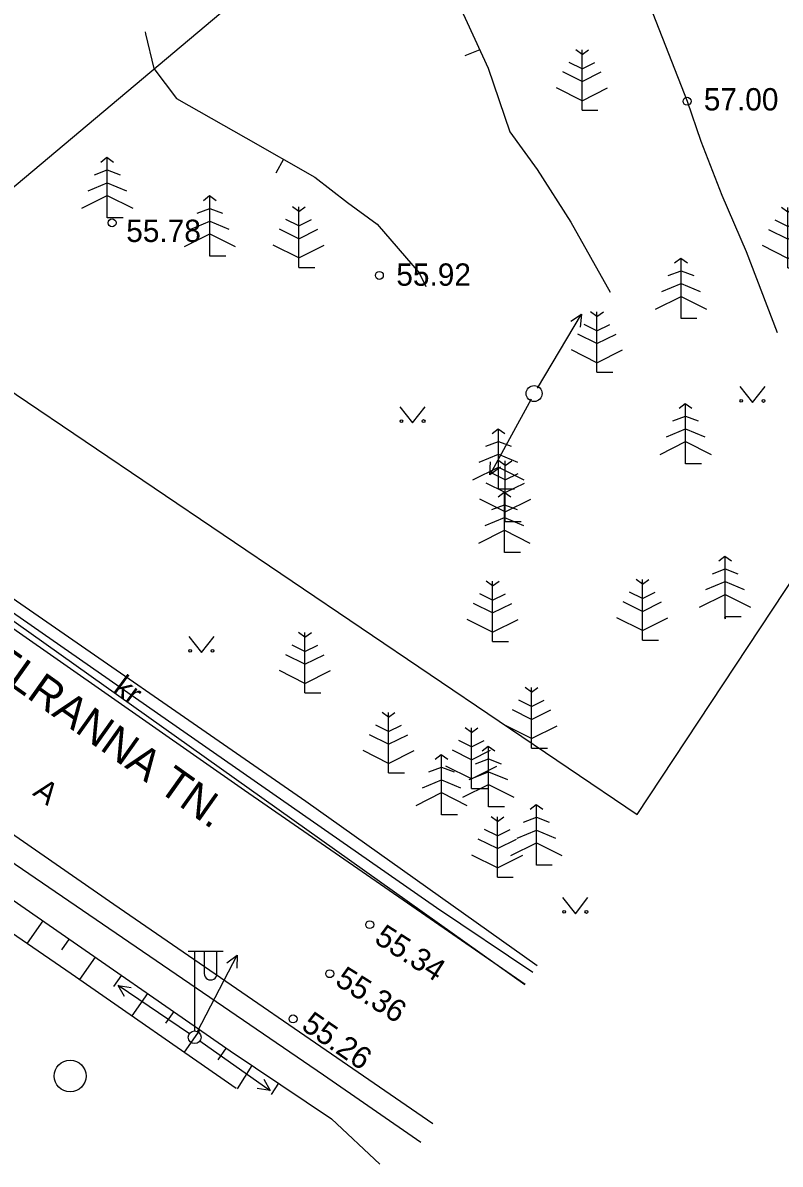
# Model space of a CAD drawing. Extents: x 641398 to 641602, y 6456882 to 6457080.
# Drawn here: x 641470.55 to 641494.38, y 6456882.13 to 6456918.05 of the extents above; entities that cross this region are included whole.
import ezdxf

# ---------------------------------------------------------------- set-up
doc = ezdxf.new("R2010")
doc.units = 0
for name, color, linetype in [('10_puud', 7, 'Continuous'), ('12_mppost', 7, 'Continuous'), ('17_sidekan', 7, 'Continuous'), ('21_mpkaabel', 7, 'Continuous'), ('22_sikaabel', 7, 'Continuous'), ('30_teed', 7, 'Continuous'), ('31_reljeef', 7, 'Continuous'), ('40_kruntpi', 7, 'Continuous'), ('41_kolvikp', 7, 'Continuous'), ('42_jarsak', 7, 'Continuous'), ('58_tnnimi', 7, 'Continuous'), ('59_vkorgus', 7, 'Continuous'), ('Default', 7, 'Continuous')]:
    doc.layers.add(name, color=color, linetype=linetype)

# ---------------------------------------------------------------- blocks, each defined once
blk = doc.blocks.new('PP')
at = {"layer": 'Default'}
blk.add_circle((0, 0), 0.25, dxfattribs=at)
blk = doc.blocks.new('LP1')
at = {"layer": 'Default'}
for points in [[(-0.2, 2.7), (0.9, 2.7)], [(0, 2.7), (0, 0.2)], [(0.3, 2.7), (0.3, 2), (0.3, 2)], [(0.7, 2), (0.7, 2), (0.7, 2.7)]]:
    blk.add_lwpolyline(points, dxfattribs=at)
blk.add_circle((0, 0), 0.2, dxfattribs=at)
blk.add_arc((0.5, 2), 0.2, 179.9393, 0.0607, dxfattribs=at)
blk = doc.blocks.new('BM')
at = {"layer": 'Default'}
for p, q in [((0, 1.75), (-0.2, 1.9)), ((0, 0), (0, 1.9)), ((0, 1.75), (0.2, 1.9)), ((0, 1.3), (-0.4, 1.5)), ((0, 1.3), (0.4, 1.5)), ((0, 0.9), (-0.6, 1.2)), ((0, 0.9), (0.6, 1.2)), ((0, 0.3), (-0.8, 0.7)), ((0, 0.3), (0.8, 0.7)), ((0, 0), (0.5, 0))]:
    blk.add_line(p, q, dxfattribs=at)
blk = doc.blocks.new('BD')
at = {"layer": 'Default'}
for points in [[(-0.2, 1.75), (-0.01, 1.9), (0.2, 1.75)], [(0.5, 0), (0, 0), (0, 1.9)], [(-0.4, 1.35), (0, 1.5), (0.4, 1.35)], [(-0.6, 0.85), (0, 1.1), (0.6, 0.85)], [(-0.8, 0.3), (0, 0.7), (0.8, 0.3)]]:
    blk.add_lwpolyline(points, dxfattribs=at)
blk = doc.blocks.new('METS')
at = {"layer": '41_kolvikp'}
blk.add_circle((0, 0), 0.5, dxfattribs=at)
blk = doc.blocks.new('mnool')
at = {"layer": 'Default'}
for points in [[(0.2, 0), (2.9, 0)], [(2.53593, 0.17613), (2.9, 0), (2.53075, -0.17623)]]:
    blk.add_lwpolyline(points, dxfattribs=at)
blk = doc.blocks.new('tila')
at = {"layer": 'Default'}
blk.add_lwpolyline([(0, 0), (0.5, 0)], dxfattribs=at)
blk = doc.blocks.new('muru')
at = {"layer": 'Default'}
for p, q in [((-0.403, 0.50528), (0, 0)), ((0, 0), (0.397, 0.50528))]:
    blk.add_line(p, q, dxfattribs=at)
for centre, radius in [((-0.353, 0.05528), 0.0428), ((0.347, 0.05528), 0.04522)]:
    blk.add_circle(centre, radius, dxfattribs=at)

msp = doc.modelspace()

# ---------------------------------------------------------------- linework, layer by layer
at = {"layer": '17_sidekan'}
msp.add_lwpolyline([(641423.506, 6456932.042), (641483.562, 6456890.208), (641486.598, 6456888.173)], dxfattribs=at)
at = {"layer": '21_mpkaabel'}
msp.add_lwpolyline([(641499.263, 6456937.245), (641499.263, 6456937.245), (641456.522, 6456901.34), (641430.66, 6456919.076), (641423.597, 6456920.655), (641408.022, 6456916.03)], dxfattribs=at)
at = {"layer": '22_sikaabel'}
msp.add_lwpolyline([(641423.128, 6456939.24), (641425.526, 6456931.618), (641426.32, 6456929.731), (641431.303, 6456925.965), (641444.519, 6456917.037), (641458.854, 6456906.952), (641477.526, 6456893.898), (641486.353, 6456887.802)], dxfattribs=at)
at = {"layer": '30_teed'}
for points in [[(641421.419, 6456978.393), (641421.237, 6456968.784), (641420.963, 6456960.122), (641420.611, 6456949.031), (641420.649, 6456934.801), (641421.806, 6456933.496), (641437.441, 6456922.557), (641486.343, 6456887.788)], [(641503.35, 6456951.313), (641495.39, 6456945.437), (641488.817, 6456940.91), (641485.797, 6456938.007), (641478.632, 6456931.218), (641473.439, 6456926.048), (641469.443, 6456922.717), (641465.524, 6456919.278), (641464.39, 6456918.375), (641462.904, 6456917.09), (641461.445, 6456915.847), (641459.647, 6456913.146), (641458.802, 6456910.35), (641458.493, 6456908.233), (641469.109, 6456900.704), (641479.456, 6456893.553), (641486.735, 6456888.38)], [(641418.415, 6456912.245), (641418.569, 6456919.896), (641419.055, 6456921.106), (641419.714, 6456922.016), (641420.735, 6456922.606), (641422.169, 6456923.035), (641423.382, 6456923.016), (641424.82, 6456922.887), (641426.592, 6456922.374), (641428.51, 6456921.497), (641430.314, 6456920.458), (641433.658, 6456918.115), (641445.344, 6456909.907), (641452.817, 6456904.586), (641473.412, 6456890.315), (641483.451, 6456883.411)], [(641424.943, 6456909.933), (641424.815, 6456913.136), (641425.191, 6456914.748), (641425.816, 6456916.138), (641426.954, 6456916.883), (641428.079, 6456917.29), (641429.488, 6456917.478), (641430.771, 6456917.522), (641432.554, 6456917.124), (641434.999, 6456915.854), (641439.482, 6456912.781), (641447.64, 6456906.911), (641459.132, 6456899.197), (641480.008, 6456884.945), (641483.067, 6456882.829)]]:
    msp.add_lwpolyline(points, dxfattribs=at)
at = {"layer": '31_reljeef'}
for points in [[(641485.359, 6456927.385), (641486.059, 6456926.46), (641486.884, 6456924.983), (641488.047, 6456922.77), (641489.209, 6456920.557), (641490.372, 6456918.344), (641491.45, 6456915.579), (641491.88, 6456914.322), (641492.549, 6456912.628), (641493.307, 6456910.846), (641494.288, 6456908.306)], [(641480.451, 6456923.716), (641480.583, 6456923.6), (641482.717, 6456921.527), (641483.435, 6456920.291), (641484.292, 6456918.577), (641485.189, 6456916.619), (641485.875, 6456914.616), (641486.735, 6456913.429), (641487.788, 6456911.774), (641489.027, 6456909.569)], [(641474.395, 6456917.764), (641474.404, 6456917.698), (641474.672, 6456916.611), (641475.384, 6456915.661), (641477.559, 6456914.427), (641479.734, 6456913.194), (641480.761, 6456912.389), (641481.7, 6456911.707), (641483.015, 6456910.181), (641483.227, 6456909.744)]]:
    msp.add_lwpolyline(points, dxfattribs=at)
at = {"layer": '40_kruntpi'}
msp.add_lwpolyline([(641489.88, 6456893.14), (641529, 6456952.34), (641530.6, 6456954.75), (641516.19, 6456976.84), (641505.99, 6456985.6), (641457.3, 6456915.16), (641489.88, 6456893.14)], dxfattribs=at)
at = {"layer": '41_kolvikp'}
msp.add_lwpolyline([(641457.241, 6456898.751), (641459.393, 6456896.953), (641462.806, 6456894.487), (641472.067, 6456888.129), (641477.257, 6456884.525)], dxfattribs=at)
at = {"layer": '42_jarsak'}
for points in [[(641456.735, 6456899.237), (641457.152, 6456899.333), (641458.035, 6456898.752), (641464.915, 6456894.129), (641477.074, 6456885.703), (641480.257, 6456883.558), (641481.784, 6456882.133)], [(641471.174, 6456889.792), (641470.681, 6456889.09)], [(641471.999, 6456889.221), (641471.758, 6456888.879)], [(641472.823, 6456888.649), (641472.329, 6456887.947)], [(641473.647, 6456888.078), (641473.399, 6456887.725)], [(641474.472, 6456887.507), (641473.978, 6456886.804)], [(641475.296, 6456886.935), (641475.04, 6456886.572)], [(641476.12, 6456886.364), (641475.627, 6456885.662)], [(641476.945, 6456885.793), (641476.681, 6456885.418)], [(641477.758, 6456885.242), (641477.287, 6456884.503)], [(641478.59, 6456884.682), (641478.361, 6456884.322)]]:
    msp.add_lwpolyline(points, dxfattribs=at)
at = {"layer": '59_vkorgus'}
for centre in [(641491.45, 6456915.579), (641473.354, 6456911.752), (641481.766, 6456910.097), (641481.465, 6456889.669), (641480.206, 6456888.127), (641479.052, 6456886.704)]:
    msp.add_circle(centre, 0.125, dxfattribs=at)

# ---------------------------------------------------------------- block references
at = {"layer": '10_puud'}
for name, p, xscale, yscale in [('BM', (641488.145, 6456915.295), 1.0029693554970436, 1.0029693553184398), ('BD', (641473.203, 6456911.911), 1.0029693554970436, 1.0029693553184398), ('BD', (641476.431, 6456910.704), 1.0029693554970436, 1.0029693553184398), ('BM', (641479.229, 6456910.35), 1.0029693554970436, 1.0029693553184398), ('BM', (641494.624, 6456910.333), 1.0029693554970436, 1.0029693553184398), ('BD', (641491.26, 6456908.737), 1.0029693554970436, 1.0029693553184398), ('BM', (641488.615, 6456907.049), 1.0029693554970436, 1.0029693553184398), ('BD', (641491.403, 6456904.167), 1.0029693554970436, 1.0029693553184398), ('BD', (641485.514, 6456903.367), 1.0029693554970436, 1.0029693553184398), ('BM', (641485.73, 6456902.36), 1.0029693554970436, 1.0029693553184398), ('BD', (641485.703, 6456901.377), 1.0029693554970436, 1.0029693553184398), ('BD', (641492.647, 6456899.359), 1.0029693554970436, 1.0029693553184398), ('BM', (641485.331, 6456898.574), 1.0029693554970436, 1.0029693553184398), ('BM', (641490.045, 6456898.624), 1.0029693554970436, 1.0029693553184398), ('BD', (641492.647, 6456899.359), 0.033871766529046, -0.033850655895927916), ('BM', (641479.426, 6456896.961), 1.0029693554970436, 1.0029693553184398), ('BM', (641486.556, 6456895.226), 1.0029693554970436, 1.0029693553184398), ('BM', (641482.057, 6456894.443), 1.0029693554970436, 1.0029693553184398), ('BM', (641484.665, 6456893.957), 1.0029693554970436, 1.0029693553184398), ('BD', (641485.198, 6456893.38), 1.0029693554970436, 1.0029693553184398), ('BD', (641483.722, 6456893.122), 1.0029693554970436, 1.0029693553184398), ('BD', (641486.708, 6456891.543), 1.0029693554970436, 1.0029693553184398), ('BM', (641485.481, 6456891.159), 1.0029693554970436, 1.0029693553184398)]:
    msp.add_blockref(name, p, dxfattribs=dict(at, xscale=xscale, yscale=yscale))
at = {"layer": '12_mppost'}
for p, xscale, yscale, rotation in [((641486.637, 6456906.381), 1.002969355836864, 1.002969355836864, 59.1992), ((641486.637, 6456906.381), 1.002969355210348, 1.0029693552103482, -118.59630000000003), ((641475.953, 6456886.126), 1.002969355879617, 1.002969355879617, 62.522), ((641475.953, 6456886.126), 1.0029693556542858, 1.0029693556542856, 145.8898), ((641475.953, 6456886.126), 1.002969355465778, 1.002969355465778, -35.1766)]:
    msp.add_blockref('mnool', p, dxfattribs=dict(at, xscale=xscale, yscale=yscale, rotation=rotation))
at = {"layer": '12_mppost', "xscale": 1.0029693554970436, "yscale": 1.0029693553184398}
for name, p in [('PP', (641486.637, 6456906.381)), ('LP1', (641475.953, 6456886.126))]:
    msp.add_blockref(name, p, dxfattribs=at)
at = {"layer": '31_reljeef'}
for p, rotation in [((641484.926, 6456917.193), -158.62698929960936), ((641478.751, 6456913.752), -118.45720406962018)]:
    msp.add_blockref('tila', p, dxfattribs=dict(at, rotation=rotation))
at = {"layer": '41_kolvikp'}
for name, p in [('muru', (641493.51, 6456906.094)), ('muru', (641482.812, 6456905.459)), ('muru', (641476.169, 6456898.232)), ('muru', (641487.935, 6456890.014)), ('METS', (641472.035, 6456884.907))]:
    msp.add_blockref(name, p, dxfattribs=at)

# ---------------------------------------------------------------- texts
at = {"layer": '30_teed'}
for s, p in [('kr', (641473.346, 6456897.008)), ('A', (641470.826, 6456893.768))]:
    msp.add_text(s, height=0.7, rotation=323.4655, dxfattribs=at).set_placement(p)
at = {"layer": '58_tnnimi'}
msp.add_text('SUPELRANNA TN.', height=1, rotation=324.6093, dxfattribs=at).set_placement((641467.059, 6456899.371))
at = {"layer": '59_vkorgus'}
for s, p in [('57.00', (641491.977, 6456915.289)), ('55.78', (641473.8, 6456911.15)), ('55.92', (641482.299, 6456909.773))]:
    msp.add_text(s, height=0.7021, dxfattribs=at).set_placement(p)
for s, rotation, p in [('55.34', 327.1632, (641481.569, 6456889.128)), ('55.36', 327.7345, (641480.335, 6456887.803)), ('55.26', 325.3537, (641479.274, 6456886.401))]:
    msp.add_text(s, height=0.7021, rotation=rotation, dxfattribs=at).set_placement(p)

doc.saveas('drawing.dxf')
